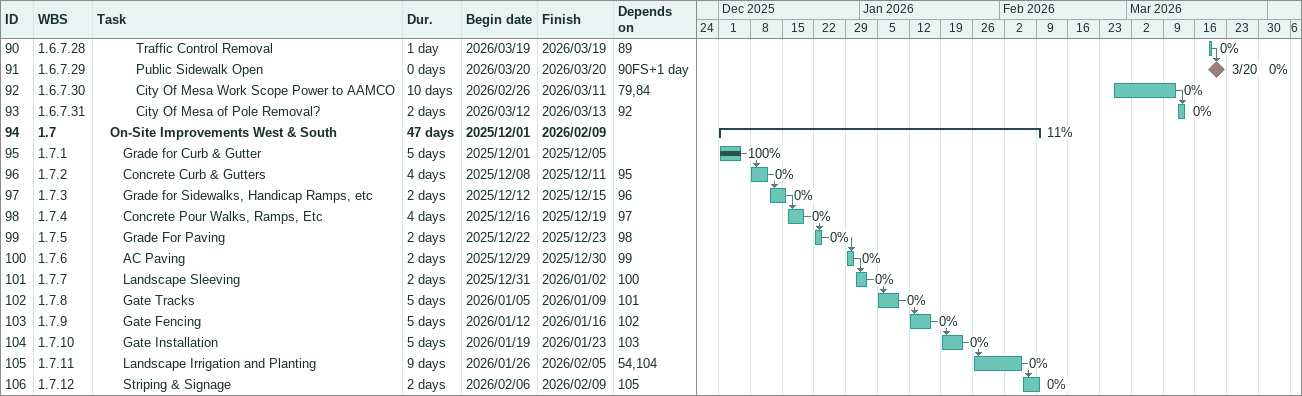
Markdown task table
| ID | WBS | Task | Duration | Start | Finish | Predecessors | % complete |
|---|---|---|---|---|---|---|---|
| 90 | 1.6.7.28 | Traffic Control Removal | 1d | 2026-03-19 | 2026-03-19 | 89 | 0 |
| 91 | 1.6.7.29 | Public Sidewalk Open | 0d | 2026-03-20 | 2026-03-20 | 90FS+1d | 0 |
| 92 | 1.6.7.30 | City Of Mesa Work Scope Power to AAMCO | 10d | 2026-02-26 | 2026-03-11 | 79, 84 | 0 |
| 93 | 1.6.7.31 | City Of Mesa of Pole Removal? | 2d | 2026-03-12 | 2026-03-13 | 92 | 0 |
| 94 | 1.7 | **On-Site Improvements West & South** | 47d | 2025-12-01 | 2026-02-09 |  | 11 |
| 95 | 1.7.1 | Grade for Curb & Gutter | 5d | 2025-12-01 | 2025-12-05 |  | 100 |
| 96 | 1.7.2 | Concrete Curb & Gutters | 4d | 2025-12-08 | 2025-12-11 | 95 | 0 |
| 97 | 1.7.3 | Grade for Sidewalks, Handicap Ramps, etc | 2d | 2025-12-12 | 2025-12-15 | 96 | 0 |
| 98 | 1.7.4 | Concrete Pour Walks, Ramps, Etc | 4d | 2025-12-16 | 2025-12-19 | 97 | 0 |
| 99 | 1.7.5 | Grade For Paving | 2d | 2025-12-22 | 2025-12-23 | 98 | 0 |
| 100 | 1.7.6 | AC Paving | 2d | 2025-12-29 | 2025-12-30 | 99 | 0 |
| 101 | 1.7.7 | Landscape Sleeving | 2d | 2025-12-31 | 2026-01-02 | 100 | 0 |
| 102 | 1.7.8 | Gate Tracks | 5d | 2026-01-05 | 2026-01-09 | 101 | 0 |
| 103 | 1.7.9 | Gate Fencing | 5d | 2026-01-12 | 2026-01-16 | 102 | 0 |
| 104 | 1.7.10 | Gate Installation | 5d | 2026-01-19 | 2026-01-23 | 103 | 0 |
| 105 | 1.7.11 | Landscape Irrigation and Planting | 9d | 2026-01-26 | 2026-02-05 | 54, 104 | 0 |
| 106 | 1.7.12 | Striping & Signage | 2d | 2026-02-06 | 2026-02-09 | 105 | 0 |
